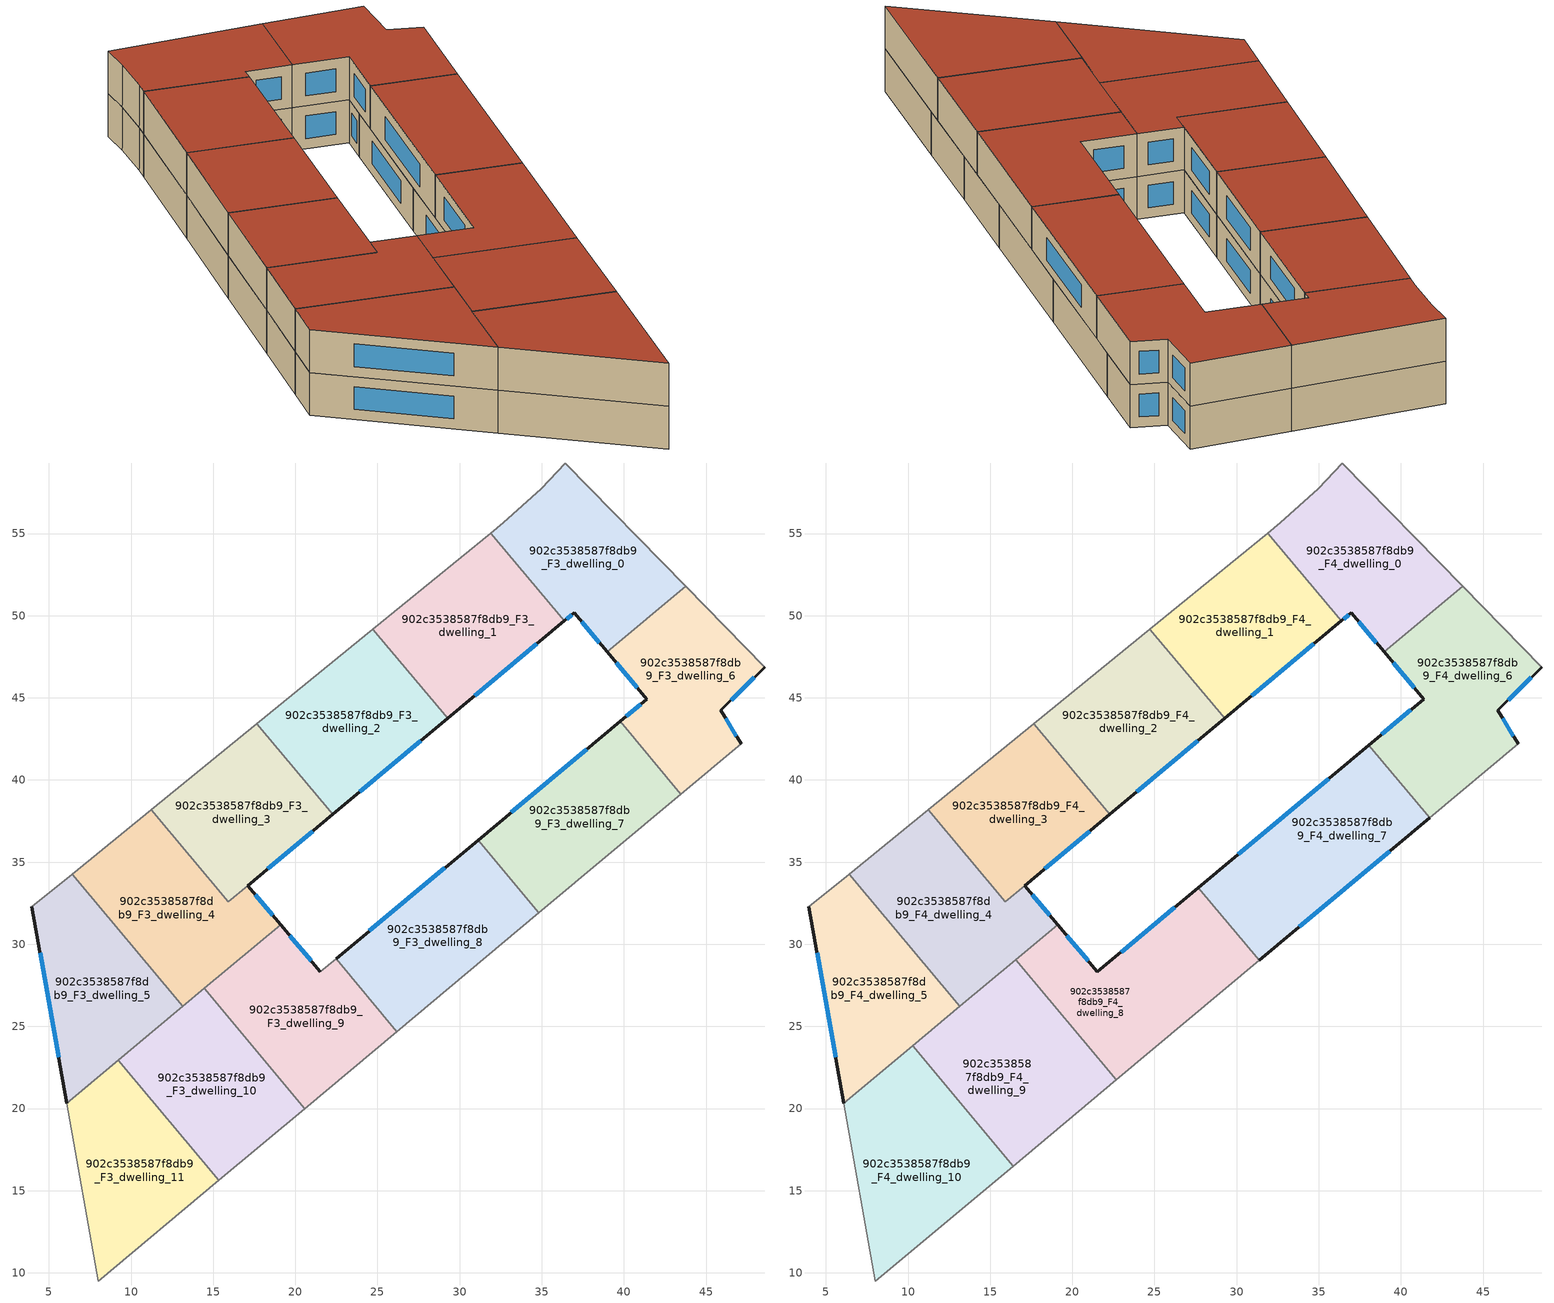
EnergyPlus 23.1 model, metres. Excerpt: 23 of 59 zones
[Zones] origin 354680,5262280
902c3538587f8db9_F3_dwelling_0
 floor to 902c3538587f8db9_F2_dwelling_0 (EU_floor_Construction): 36.43,59.29 43.75,51.8 38.97,47.8 36.97,50.18 36.37,49.68 31.9,55.02 32.67,55.65 34.97,57.74 z9
 wall outside (EU_wall_Construction): 36.37,49.68 36.97,50.18 38.97,47.8 z9:12
 wall to 902c3538587f8db9_F3_dwelling_1 (EU_wall_Construction): 31.9,55.02 36.37,49.68 z9:12
 wall adiabatic (EU_wall_Construction): 43.75,51.8 36.43,59.29 34.97,57.74 32.67,55.65 31.9,55.02 z9:12
 wall to 902c3538587f8db9_F3_dwelling_6 (EU_wall_Construction): 38.97,47.8 43.75,51.8 z9:12
 window (EU_Window_Construction): 36.51,49.8 36.83,50.07 / 37.44,49.63 38.5,48.36 z9.7:11.3
902c3538587f8db9_F3_dwelling_1
 floor to 902c3538587f8db9_F2_dwelling_1 (EU_floor_Construction): 31.9,55.02 36.37,49.68 29.27,43.74 24.72,49.18 z9
 wall outside (EU_wall_Construction): 29.27,43.74 36.37,49.68 z9:12
 wall to 902c3538587f8db9_F3_dwelling_2 (EU_wall_Construction): 24.72,49.18 29.27,43.74 z9:12
 wall adiabatic (EU_wall_Construction): 31.9,55.02 24.72,49.18 z9:12
 window (EU_Window_Construction): 30.94,45.14 34.7,48.29 z9.7:11.3
902c3538587f8db9_F3_dwelling_10
 floor to 902c3538587f8db9_F2_dwelling_10 (EU_floor_Construction): 14.46,27.32 20.58,20 15.35,15.62 9.23,22.94 z9
 wall to 902c3538587f8db9_F3_dwelling_9 (EU_wall_Construction): 20.58,20 14.46,27.32 z9:12
 wall adiabatic (EU_wall_Construction): 15.35,15.62 20.58,20 / 13.14,26.22 9.23,22.94 z9:12
 wall to 902c3538587f8db9_F3_dwelling_11 (EU_wall_Construction): 9.23,22.94 15.35,15.62 z9:12
 wall to 902c3538587f8db9_F3_dwelling_4 (EU_wall_Construction): 14.46,27.32 13.14,26.21 z9:12
902c3538587f8db9_F3_dwelling_11
 floor to 902c3538587f8db9_F2_dwelling_11 (EU_floor_Construction): 9.23,22.94 15.35,15.62 8.02,9.5 6.09,20.32 z9
 wall adiabatic (EU_wall_Construction): 9.23,22.94 6.09,20.32 8.02,9.5 15.35,15.62 z9:12
902c3538587f8db9_F3_dwelling_2
 floor to 902c3538587f8db9_F2_dwelling_2 (EU_floor_Construction): 24.72,49.18 29.27,43.74 22.29,37.91 17.67,43.43 z9
 wall outside (EU_wall_Construction): 22.29,37.91 29.27,43.74 z9:12
 wall to 902c3538587f8db9_F3_dwelling_3 (EU_wall_Construction): 17.67,43.43 22.29,37.91 z9:12
 wall adiabatic (EU_wall_Construction): 24.72,49.18 17.67,43.43 z9:12
 window (EU_Window_Construction): 23.93,39.28 27.63,42.37 z9.7:11.3
902c3538587f8db9_F3_dwelling_3
 floor to 902c3538587f8db9_F2_dwelling_3 (EU_floor_Construction): 17.67,43.43 22.29,37.91 15.92,32.59 11.23,38.2 z9
 wall outside (EU_wall_Construction): 17.1,33.57 22.29,37.91 z9:12
 wall adiabatic (EU_wall_Construction): 17.67,43.43 11.23,38.2 z9:12
 wall to 902c3538587f8db9_F3_dwelling_4 (EU_wall_Construction): 11.23,38.2 15.92,32.59 17.1,33.57 z9:12
 window (EU_Window_Construction): 18.32,34.59 21.07,36.89 z9.7:11.3
902c3538587f8db9_F3_dwelling_4
 floor to 902c3538587f8db9_F2_dwelling_4 (EU_floor_Construction): 17.1,33.58 19.1,31.2 13.14,26.21 6.41,34.27 11.23,38.2 15.92,32.59 z9
 wall outside (EU_wall_Construction): 19.1,31.2 17.1,33.58 z9:12
 wall to 902c3538587f8db9_F3_dwelling_5 (EU_wall_Construction): 6.41,34.27 13.14,26.21 z9:12
 wall adiabatic (EU_wall_Construction): 11.23,38.2 6.41,34.27 z9:12
 wall to 902c3538587f8db9_F3_dwelling_9 (EU_wall_Construction): 14.46,27.32 19.1,31.2 z9:12
 window (EU_Window_Construction): 18.63,31.75 17.57,33.02 z9.7:11.3
902c3538587f8db9_F3_dwelling_5
 floor to 902c3538587f8db9_F2_dwelling_5 (EU_floor_Construction): 6.41,34.27 13.14,26.21 6.09,20.32 3.96,32.28 z9
 wall outside (EU_wall_Construction): 3.96,32.28 6.09,20.32 z9:12
 wall adiabatic (EU_wall_Construction): 6.09,20.32 13.14,26.21 / 6.41,34.27 3.96,32.28 z9:12
 window (EU_Window_Construction): 4.46,29.47 5.59,23.13 z9.7:11.3
902c3538587f8db9_F3_dwelling_6
 floor to 902c3538587f8db9_F2_dwelling_6 (EU_floor_Construction): 43.75,51.8 48.57,46.86 45.91,44.24 47.13,42.19 43.47,39.13 39.77,43.56 41.4,44.92 38.97,47.8 z9
 wall outside (EU_wall_Construction): 38.97,47.8 41.4,44.92 39.77,43.56 / 47.13,42.19 45.91,44.24 48.57,46.86 z9:12
 wall to 902c3538587f8db9_F3_dwelling_7 (EU_wall_Construction): 39.77,43.56 43.47,39.13 z9:12
 wall adiabatic (EU_wall_Construction): 48.57,46.86 43.75,51.8 / 43.47,39.13 47.13,42.19 z9:12
 window (EU_Window_Construction): 41.01,44.61 40.15,43.88 / 39.54,47.13 40.83,45.6 / 46.53,44.85 47.95,46.24 / 46.84,42.67 46.19,43.76 z9.7:11.3
902c3538587f8db9_F3_dwelling_7
 floor to 902c3538587f8db9_F2_dwelling_7 (EU_floor_Construction): 39.77,43.56 43.47,39.13 34.83,31.91 31.13,36.34 z9
 wall outside (EU_wall_Construction): 39.77,43.56 31.13,36.34 z9:12
 wall adiabatic (EU_wall_Construction): 34.83,31.91 43.47,39.13 z9:12
 wall to 902c3538587f8db9_F3_dwelling_8 (EU_wall_Construction): 31.13,36.34 34.83,31.91 z9:12
 window (EU_Window_Construction): 37.74,41.87 33.16,38.04 z9.7:11.3
902c3538587f8db9_F3_dwelling_8
 floor to 902c3538587f8db9_F2_dwelling_8 (EU_floor_Construction): 31.13,36.34 34.83,31.91 26.19,24.69 22.49,29.12 z9
 wall outside (EU_wall_Construction): 31.13,36.34 22.49,29.12 z9:12
 wall adiabatic (EU_wall_Construction): 26.19,24.69 34.83,31.91 z9:12
 wall to 902c3538587f8db9_F3_dwelling_9 (EU_wall_Construction): 22.49,29.12 26.19,24.69 z9:12
 window (EU_Window_Construction): 29.1,34.65 24.52,30.82 z9.7:11.3
 ceiling adiabatic (EU_roof_Construction): 34.83,31.91 31.13,36.34 27.67,33.45 31.37,29.02 z12
902c3538587f8db9_F3_dwelling_9
 floor to 902c3538587f8db9_F2_dwelling_9 (EU_floor_Construction): 22.49,29.12 26.19,24.69 20.58,20 14.46,27.32 19.1,31.2 21.53,28.32 z9
 wall outside (EU_wall_Construction): 21.53,28.32 19.1,31.2 z9:12
 wall adiabatic (EU_wall_Construction): 22.49,29.12 21.53,28.32 / 20.58,20 26.19,24.69 z9:12
 window (EU_Window_Construction): 20.96,28.99 19.67,30.52 z9.7:11.3
902c3538587f8db9_F4_dwelling_0
 floor to 902c3538587f8db9_F3_dwelling_0 (EU_floor_Construction): 36.43,59.29 43.75,51.8 38.97,47.8 36.97,50.18 36.37,49.68 31.9,55.02 32.67,55.65 34.97,57.74 z12
 wall outside (EU_wall_Construction): 36.37,49.68 36.97,50.18 38.97,47.8 z12:15
 wall to 902c3538587f8db9_F4_dwelling_1 (EU_wall_Construction): 31.9,55.02 36.37,49.68 z12:15
 wall adiabatic (EU_wall_Construction): 43.75,51.8 36.43,59.29 34.97,57.74 32.67,55.65 31.9,55.02 z12:15
 wall to 902c3538587f8db9_F4_dwelling_6 (EU_wall_Construction): 38.97,47.8 43.75,51.8 z12:15
 window (EU_Window_Construction): 36.51,49.8 36.83,50.07 / 37.44,49.63 38.5,48.36 z12.7:14.3
 roof outside (EU_roof_Construction): 43.75,51.8 36.43,59.29 34.97,57.74 32.67,55.65 31.9,55.02 36.37,49.68 36.97,50.18 38.97,47.8 z15
902c3538587f8db9_F4_dwelling_1
 floor to 902c3538587f8db9_F3_dwelling_1 (EU_floor_Construction): 31.9,55.02 36.37,49.68 29.27,43.74 24.72,49.18 z12
 wall outside (EU_wall_Construction): 29.27,43.74 36.37,49.68 z12:15
 wall to 902c3538587f8db9_F4_dwelling_2 (EU_wall_Construction): 24.72,49.18 29.27,43.74 z12:15
 wall adiabatic (EU_wall_Construction): 31.9,55.02 24.72,49.18 z12:15
 window (EU_Window_Construction): 30.94,45.14 34.7,48.29 z12.7:14.3
 roof outside (EU_roof_Construction): 36.37,49.68 31.9,55.02 24.72,49.18 29.27,43.74 z15
902c3538587f8db9_F4_dwelling_10
 floor to 902c3538587f8db9_F3_dwelling_11 (EU_floor_Construction): 9.23,22.94 15.35,15.63 8.02,9.5 6.09,20.32 z12
 floor to 902c3538587f8db9_F3_dwelling_10 (EU_floor_Construction): 10.28,23.82 16.39,16.5 15.35,15.63 9.23,22.94 z12
 wall to 902c3538587f8db9_F4_dwelling_9 (EU_wall_Construction): 16.39,16.5 10.28,23.82 z12:15
 wall adiabatic (EU_wall_Construction): 10.28,23.82 6.09,20.32 8.02,9.5 16.39,16.5 z12:15
 roof outside (EU_roof_Construction): 16.39,16.5 10.28,23.82 6.09,20.32 8.02,9.5 z15
902c3538587f8db9_F4_dwelling_2
 floor to 902c3538587f8db9_F3_dwelling_2 (EU_floor_Construction): 24.72,49.18 29.27,43.74 22.29,37.91 17.67,43.43 z12
 wall outside (EU_wall_Construction): 22.29,37.91 29.27,43.74 z12:15
 wall to 902c3538587f8db9_F4_dwelling_3 (EU_wall_Construction): 17.67,43.43 22.29,37.91 z12:15
 wall adiabatic (EU_wall_Construction): 24.72,49.18 17.67,43.43 z12:15
 window (EU_Window_Construction): 23.93,39.28 27.63,42.37 z12.7:14.3
 roof outside (EU_roof_Construction): 29.27,43.74 24.72,49.18 17.67,43.43 22.29,37.91 z15
902c3538587f8db9_F4_dwelling_3
 floor to 902c3538587f8db9_F3_dwelling_3 (EU_floor_Construction): 17.67,43.43 22.29,37.91 15.92,32.59 11.23,38.2 z12
 wall outside (EU_wall_Construction): 17.1,33.57 22.29,37.91 z12:15
 wall adiabatic (EU_wall_Construction): 17.67,43.43 11.23,38.2 z12:15
 wall to 902c3538587f8db9_F4_dwelling_4 (EU_wall_Construction): 11.23,38.2 15.92,32.59 17.1,33.57 z12:15
 window (EU_Window_Construction): 18.32,34.59 21.07,36.89 z12.7:14.3
 roof outside (EU_roof_Construction): 22.29,37.91 17.67,43.43 11.23,38.2 15.92,32.59 z15
902c3538587f8db9_F4_dwelling_4
 floor to 902c3538587f8db9_F3_dwelling_4 (EU_floor_Construction): 17.1,33.58 19.1,31.2 13.14,26.21 6.41,34.27 11.23,38.2 15.92,32.59 z12
 wall outside (EU_wall_Construction): 19.1,31.2 17.1,33.58 z12:15
 wall to 902c3538587f8db9_F4_dwelling_5 (EU_wall_Construction): 6.41,34.27 13.14,26.21 z12:15
 wall adiabatic (EU_wall_Construction): 11.23,38.2 6.41,34.27 z12:15
 wall to 902c3538587f8db9_F4_dwelling_9 (EU_wall_Construction): 13.14,26.21 16.55,29.06 z12:15
 wall to 902c3538587f8db9_F4_dwelling_8 (EU_wall_Construction): 16.55,29.07 19.1,31.2 z12:15
 window (EU_Window_Construction): 18.63,31.75 17.57,33.02 z12.7:14.3
 roof outside (EU_roof_Construction): 19.1,31.2 17.1,33.58 15.92,32.59 11.23,38.2 6.41,34.27 13.14,26.21 z15
902c3538587f8db9_F4_dwelling_5
 floor to 902c3538587f8db9_F3_dwelling_5 (EU_floor_Construction): 6.41,34.27 13.14,26.21 6.09,20.32 3.96,32.28 z12
 wall outside (EU_wall_Construction): 3.96,32.28 6.09,20.32 z12:15
 wall adiabatic (EU_wall_Construction): 6.41,34.27 3.96,32.28 / 6.09,20.32 10.28,23.82 z12:15
 wall to 902c3538587f8db9_F4_dwelling_9 (EU_wall_Construction): 10.28,23.82 13.14,26.22 z12:15
 window (EU_Window_Construction): 4.46,29.47 5.59,23.13 z12.7:14.3
 roof outside (EU_roof_Construction): 13.14,26.21 6.41,34.27 3.96,32.28 6.09,20.32 z15
902c3538587f8db9_F4_dwelling_6
 floor to 902c3538587f8db9_F3_dwelling_6 (EU_floor_Construction): 43.75,51.8 48.57,46.86 45.91,44.24 47.13,42.19 43.47,39.13 39.77,43.56 41.4,44.92 38.97,47.8 z12
 floor to 902c3538587f8db9_F3_dwelling_7 (EU_floor_Construction): 39.77,43.56 43.47,39.13 41.74,37.69 38.04,42.12 z12
 wall outside (EU_wall_Construction): 38.97,47.8 41.4,44.92 38.04,42.12 / 47.13,42.19 45.91,44.24 48.57,46.86 z12:15
 wall to 902c3538587f8db9_F4_dwelling_7 (EU_wall_Construction): 38.04,42.12 41.74,37.69 z12:15
 wall adiabatic (EU_wall_Construction): 48.57,46.86 43.75,51.8 / 41.74,37.69 47.13,42.19 z12:15
 window (EU_Window_Construction): 40.61,44.27 38.83,42.78 / 39.54,47.13 40.83,45.6 / 46.53,44.85 47.95,46.24 / 46.84,42.67 46.19,43.76 z12.7:14.3
 roof outside (EU_roof_Construction): 47.13,42.19 45.91,44.24 48.57,46.86 43.75,51.8 38.97,47.8 41.4,44.92 38.04,42.12 41.74,37.69 z15
902c3538587f8db9_F4_dwelling_7
 floor to 902c3538587f8db9_F3_dwelling_7 (EU_floor_Construction): 38.04,42.12 41.74,37.69 34.83,31.91 31.13,36.34 z12
 floor adiabatic (EU_floor_Construction): 31.13,36.34 34.83,31.91 31.37,29.02 27.67,33.45 z12
 wall outside (EU_wall_Construction): 31.37,29.02 41.74,37.69 / 38.04,42.12 27.67,33.45 z12:15
 wall to 902c3538587f8db9_F4_dwelling_8 (EU_wall_Construction): 27.67,33.45 31.37,29.02 z12:15
 window (EU_Window_Construction): 33.81,31.06 39.31,35.65 / 35.6,40.08 30.11,35.49 z12.7:14.3
 roof outside (EU_roof_Construction): 41.74,37.69 38.04,42.12 27.67,33.45 31.37,29.02 z15
902c3538587f8db9_F4_dwelling_8
 floor to 902c3538587f8db9_F3_dwelling_9 (EU_floor_Construction): 22.49,29.12 26.19,24.69 22.67,21.75 16.55,29.06 19.1,31.2 21.53,28.32 z12
 floor to 902c3538587f8db9_F3_dwelling_8 (EU_floor_Construction): 27.67,33.45 31.37,29.02 26.19,24.69 22.49,29.12 z12
 wall outside (EU_wall_Construction): 27.67,33.45 21.53,28.32 19.1,31.2 z12:15
 wall adiabatic (EU_wall_Construction): 22.67,21.75 31.37,29.02 z12:15
 wall to 902c3538587f8db9_F4_dwelling_9 (EU_wall_Construction): 16.55,29.07 22.67,21.75 z12:15
 window (EU_Window_Construction): 20.96,28.99 19.67,30.52 / 26.23,32.25 22.97,29.52 z12.7:14.3
 roof outside (EU_roof_Construction): 31.37,29.02 27.67,33.45 21.53,28.32 19.1,31.2 16.55,29.07 22.67,21.75 z15
902c3538587f8db9_F4_dwelling_9
 floor to 902c3538587f8db9_F3_dwelling_10 (EU_floor_Construction): 14.46,27.32 20.58,20 16.39,16.5 10.28,23.82 z12
 floor to 902c3538587f8db9_F3_dwelling_9 (EU_floor_Construction): 16.55,29.06 22.67,21.75 20.58,20 14.46,27.32 z12
 wall adiabatic (EU_wall_Construction): 16.39,16.5 22.67,21.75 z12:15
 roof outside (EU_roof_Construction): 22.67,21.75 16.55,29.07 10.28,23.82 16.39,16.5 z15
[Building]
EU S2 Campaign: North Axis=0; Terrain=City; Solar Distribution=FullExterior
[Site:Location]
Budapest.Ferenc.Liszt.Intl.AP: Latitude=47.437; Longitude=19.256; Time Zone=1; Elevation=185
[SizingPeriod:WeatherFileDays]
AnnualSizingPeriod: Begin Month=1; Begin Day of Month=1; End Month=12; End Day of Month=31; Day of Week for Start Day=Monday; Use Weather File Daylight Saving Period=No; Use Weather File Rain and Snow Indicators=No
[MATERIAL]
EU_InternalMass_Material: Roughness=MediumRough; Thickness=0.1; Conductivity=1; Density=1800; Specific Heat=900; Thermal Absorptance=0.9; Solar Absorptance=0.7; Visible Absorptance=0.7
[MATERIAL:NOMASS] Roughness=MediumRough; Thermal Absorptance=0.9; Solar Absorptance=0.7; Visible Absorptance=0.7
Name | Thermal Resistance
EU_wall_NoMass | 0.832559
EU_roof_NoMass | 1.39638
EU_floor_NoMass | 0.872794
[WINDOWMATERIAL:SIMPLEGLAZINGSYSTEM]
EU_Window_SimpleGlazing: UFactor=2.79869; Solar Heat Gain Coefficient=0.75; Visible Transmittance=0.75
[CONSTRUCTION]
EU_wall_Construction: EU_wall_NoMass
EU_roof_Construction: EU_roof_NoMass
EU_floor_Construction: EU_floor_NoMass
EU_Window_Construction: EU_Window_SimpleGlazing
EU_InternalMass_Construction: EU_InternalMass_Material
[ZONE] Type=1; Multiplier=1; Ceiling Height=autocalculate; Floor Area=autocalculate; Part of Total Floor Area=Yes
Name | Volume
902c3538587f8db9_F3_dwelling_0; 902c3538587f8db9_F4_dwelling_0 | 195.074
902c3538587f8db9_F3_dwelling_1; 902c3538587f8db9_F4_dwelling_1 | 195.096
902c3538587f8db9_F3_dwelling_10 | 195.112
902c3538587f8db9_F4_dwelling_10 | 234.091
902c3538587f8db9_F3_dwelling_11 | 195.07
902c3538587f8db9_F3_dwelling_2; 902c3538587f8db9_F4_dwelling_2 | 195.075
902c3538587f8db9_F3_dwelling_3; 902c3538587f8db9_F4_dwelling_3 | 180.615
902c3538587f8db9_F3_dwelling_4; 902c3538587f8db9_F4_dwelling_4 | 209.499
902c3538587f8db9_F3_dwelling_5; 902c3538587f8db9_F4_dwelling_5 | 195.082
902c3538587f8db9_F3_dwelling_6 | 195.084
902c3538587f8db9_F4_dwelling_6; 902c3538587f8db9_F4_dwelling_9 | 234.096
902c3538587f8db9_F3_dwelling_7; 902c3538587f8db9_F3_dwelling_8 | 195.098
902c3538587f8db9_F4_dwelling_7 | 234.081
902c3538587f8db9_F4_dwelling_8 | 234.099
902c3538587f8db9_F3_dwelling_9 | 195.077
[INTERNALMASS] Construction=EU_InternalMass_Construction
Name | Zone or ZoneList | Surface Area
902c3538587f8db9_F3_dwelling_0_EU_InternalMass | 902c3538587f8db9_F3_dwelling_0 | 65.0243
902c3538587f8db9_F3_dwelling_1_EU_InternalMass | 902c3538587f8db9_F3_dwelling_1 | 65.0321
902c3538587f8db9_F3_dwelling_2_EU_InternalMass | 902c3538587f8db9_F3_dwelling_2 | 65.025
902c3538587f8db9_F3_dwelling_3_EU_InternalMass | 902c3538587f8db9_F3_dwelling_3 | 60.2284
902c3538587f8db9_F3_dwelling_4_EU_InternalMass | 902c3538587f8db9_F3_dwelling_4 | 69.8318
902c3538587f8db9_F3_dwelling_5_EU_InternalMass | 902c3538587f8db9_F3_dwelling_5 | 65.027
902c3538587f8db9_F3_dwelling_6_EU_InternalMass | 902c3538587f8db9_F3_dwelling_6 | 65.0283
902c3538587f8db9_F3_dwelling_7_EU_InternalMass | 902c3538587f8db9_F3_dwelling_7 | 65.0327
902c3538587f8db9_F3_dwelling_8_EU_InternalMass | 902c3538587f8db9_F3_dwelling_8 | 65.0327
902c3538587f8db9_F3_dwelling_9_EU_InternalMass | 902c3538587f8db9_F3_dwelling_9 | 65.0256
902c3538587f8db9_F3_dwelling_10_EU_InternalMass | 902c3538587f8db9_F3_dwelling_10 | 65.0374
902c3538587f8db9_F3_dwelling_11_EU_InternalMass | 902c3538587f8db9_F3_dwelling_11 | 65.0233
902c3538587f8db9_F4_dwelling_0_EU_InternalMass | 902c3538587f8db9_F4_dwelling_0 | 65.0243
902c3538587f8db9_F4_dwelling_1_EU_InternalMass | 902c3538587f8db9_F4_dwelling_1 | 65.0321
902c3538587f8db9_F4_dwelling_2_EU_InternalMass | 902c3538587f8db9_F4_dwelling_2 | 65.025
902c3538587f8db9_F4_dwelling_3_EU_InternalMass | 902c3538587f8db9_F4_dwelling_3 | 60.2284
902c3538587f8db9_F4_dwelling_4_EU_InternalMass | 902c3538587f8db9_F4_dwelling_4 | 69.8318
902c3538587f8db9_F4_dwelling_5_EU_InternalMass | 902c3538587f8db9_F4_dwelling_5 | 65.027
902c3538587f8db9_F4_dwelling_6_EU_InternalMass | 902c3538587f8db9_F4_dwelling_6 | 78.0324
902c3538587f8db9_F4_dwelling_7_EU_InternalMass | 902c3538587f8db9_F4_dwelling_7 | 78.027
902c3538587f8db9_F4_dwelling_8_EU_InternalMass | 902c3538587f8db9_F4_dwelling_8 | 78.0331
902c3538587f8db9_F4_dwelling_9_EU_InternalMass | 902c3538587f8db9_F4_dwelling_9 | 78.032
902c3538587f8db9_F4_dwelling_10_EU_InternalMass | 902c3538587f8db9_F4_dwelling_10 | 78.0304
[OTHEREQUIPMENT] Fuel Type=Electricity; Design Level Calculation Method=Watts/Area; Power per Zone Floor Area=1; Fraction Latent=0; Fraction Radiant=0; Fraction Lost=0; Carbon Dioxide Generation Rate=0; EndUse Subcategory=EU_Step8_InternalGains
Name | Zone or ZoneList or Space or SpaceList | Schedule
EU_Step8_InternalGain_902c3538587f8db9_F3_dwelling_0_f000 | 902c3538587f8db9_F3_dwelling_0 | EU_Step8_GainSchedule_902c3538587f8db9_F3_dwelling_0_f000
EU_Step8_InternalGain_902c3538587f8db9_F3_dwelling_1_f000 | 902c3538587f8db9_F3_dwelling_1 | EU_Step8_GainSchedule_902c3538587f8db9_F3_dwelling_1_f000
EU_Step8_InternalGain_902c3538587f8db9_F3_dwelling_2_f000 | 902c3538587f8db9_F3_dwelling_2 | EU_Step8_GainSchedule_902c3538587f8db9_F3_dwelling_2_f000
EU_Step8_InternalGain_902c3538587f8db9_F3_dwelling_3_f000 | 902c3538587f8db9_F3_dwelling_3 | EU_Step8_GainSchedule_902c3538587f8db9_F3_dwelling_3_f000
EU_Step8_InternalGain_902c3538587f8db9_F3_dwelling_4_f000 | 902c3538587f8db9_F3_dwelling_4 | EU_Step8_GainSchedule_902c3538587f8db9_F3_dwelling_4_f000
EU_Step8_InternalGain_902c3538587f8db9_F3_dwelling_5_f000 | 902c3538587f8db9_F3_dwelling_5 | EU_Step8_GainSchedule_902c3538587f8db9_F3_dwelling_5_f000
EU_Step8_InternalGain_902c3538587f8db9_F3_dwelling_6_f000 | 902c3538587f8db9_F3_dwelling_6 | EU_Step8_GainSchedule_902c3538587f8db9_F3_dwelling_6_f000
EU_Step8_InternalGain_902c3538587f8db9_F3_dwelling_7_f000 | 902c3538587f8db9_F3_dwelling_7 | EU_Step8_GainSchedule_902c3538587f8db9_F3_dwelling_7_f000
EU_Step8_InternalGain_902c3538587f8db9_F3_dwelling_8_f000 | 902c3538587f8db9_F3_dwelling_8 | EU_Step8_GainSchedule_902c3538587f8db9_F3_dwelling_8_f000
EU_Step8_InternalGain_902c3538587f8db9_F3_dwelling_9_f000 | 902c3538587f8db9_F3_dwelling_9 | EU_Step8_GainSchedule_902c3538587f8db9_F3_dwelling_9_f000
EU_Step8_InternalGain_902c3538587f8db9_F3_dwelling_10_f000 | 902c3538587f8db9_F3_dwelling_10 | EU_Step8_GainSchedule_902c3538587f8db9_F3_dwelling_10_f000
EU_Step8_InternalGain_902c3538587f8db9_F3_dwelling_11_f000 | 902c3538587f8db9_F3_dwelling_11 | EU_Step8_GainSchedule_902c3538587f8db9_F3_dwelling_11_f000
EU_Step8_InternalGain_902c3538587f8db9_F4_dwelling_0_f000 | 902c3538587f8db9_F4_dwelling_0 | EU_Step8_GainSchedule_902c3538587f8db9_F4_dwelling_0_f000
EU_Step8_InternalGain_902c3538587f8db9_F4_dwelling_1_f000 | 902c3538587f8db9_F4_dwelling_1 | EU_Step8_GainSchedule_902c3538587f8db9_F4_dwelling_1_f000
EU_Step8_InternalGain_902c3538587f8db9_F4_dwelling_2_f000 | 902c3538587f8db9_F4_dwelling_2 | EU_Step8_GainSchedule_902c3538587f8db9_F4_dwelling_2_f000
EU_Step8_InternalGain_902c3538587f8db9_F4_dwelling_3_f000 | 902c3538587f8db9_F4_dwelling_3 | EU_Step8_GainSchedule_902c3538587f8db9_F4_dwelling_3_f000
EU_Step8_InternalGain_902c3538587f8db9_F4_dwelling_4_f000 | 902c3538587f8db9_F4_dwelling_4 | EU_Step8_GainSchedule_902c3538587f8db9_F4_dwelling_4_f000
EU_Step8_InternalGain_902c3538587f8db9_F4_dwelling_5_f000 | 902c3538587f8db9_F4_dwelling_5 | EU_Step8_GainSchedule_902c3538587f8db9_F4_dwelling_5_f000
EU_Step8_InternalGain_902c3538587f8db9_F4_dwelling_6_f000 | 902c3538587f8db9_F4_dwelling_6 | EU_Step8_GainSchedule_902c3538587f8db9_F4_dwelling_6_f000
EU_Step8_InternalGain_902c3538587f8db9_F4_dwelling_7_f000 | 902c3538587f8db9_F4_dwelling_7 | EU_Step8_GainSchedule_902c3538587f8db9_F4_dwelling_7_f000
EU_Step8_InternalGain_902c3538587f8db9_F4_dwelling_8_f000 | 902c3538587f8db9_F4_dwelling_8 | EU_Step8_GainSchedule_902c3538587f8db9_F4_dwelling_8_f000
EU_Step8_InternalGain_902c3538587f8db9_F4_dwelling_9_f000 | 902c3538587f8db9_F4_dwelling_9 | EU_Step8_GainSchedule_902c3538587f8db9_F4_dwelling_9_f000
EU_Step8_InternalGain_902c3538587f8db9_F4_dwelling_10_f000 | 902c3538587f8db9_F4_dwelling_10 | EU_Step8_GainSchedule_902c3538587f8db9_F4_dwelling_10_f000
[ZONEVENTILATION:DESIGNFLOWRATE] Schedule=EU_AlwaysOn; Design Flow Rate Calculation Method=AirChanges/Hour; Air Changes per Hour=0.475469; Ventilation Type=Natural; Fan Pressure Rise=0; Fan Total Efficiency=1; Constant Term Coefficient=1; Temperature Term Coefficient=0; Velocity Term Coefficient=0; Velocity Squared Term Coefficient=0; Minimum Indoor Temperature=-100; Maximum Indoor Temperature=100; Delta Temperature=-100; Minimum Outdoor Temperature=-100; Maximum Outdoor Temperature=100; Maximum Wind Speed=40
Name | Zone or ZoneList or Space or SpaceList
EU_ConstantAir_902c3538587f8db9_F3_dwelling_0 | 902c3538587f8db9_F3_dwelling_0
EU_ConstantAir_902c3538587f8db9_F3_dwelling_1 | 902c3538587f8db9_F3_dwelling_1
EU_ConstantAir_902c3538587f8db9_F3_dwelling_2 | 902c3538587f8db9_F3_dwelling_2
EU_ConstantAir_902c3538587f8db9_F3_dwelling_3 | 902c3538587f8db9_F3_dwelling_3
EU_ConstantAir_902c3538587f8db9_F3_dwelling_4 | 902c3538587f8db9_F3_dwelling_4
EU_ConstantAir_902c3538587f8db9_F3_dwelling_5 | 902c3538587f8db9_F3_dwelling_5
EU_ConstantAir_902c3538587f8db9_F3_dwelling_6 | 902c3538587f8db9_F3_dwelling_6
EU_ConstantAir_902c3538587f8db9_F3_dwelling_7 | 902c3538587f8db9_F3_dwelling_7
EU_ConstantAir_902c3538587f8db9_F3_dwelling_8 | 902c3538587f8db9_F3_dwelling_8
EU_ConstantAir_902c3538587f8db9_F3_dwelling_9 | 902c3538587f8db9_F3_dwelling_9
EU_ConstantAir_902c3538587f8db9_F3_dwelling_10 | 902c3538587f8db9_F3_dwelling_10
EU_ConstantAir_902c3538587f8db9_F3_dwelling_11 | 902c3538587f8db9_F3_dwelling_11
EU_ConstantAir_902c3538587f8db9_F4_dwelling_0 | 902c3538587f8db9_F4_dwelling_0
EU_ConstantAir_902c3538587f8db9_F4_dwelling_1 | 902c3538587f8db9_F4_dwelling_1
EU_ConstantAir_902c3538587f8db9_F4_dwelling_2 | 902c3538587f8db9_F4_dwelling_2
EU_ConstantAir_902c3538587f8db9_F4_dwelling_3 | 902c3538587f8db9_F4_dwelling_3
EU_ConstantAir_902c3538587f8db9_F4_dwelling_4 | 902c3538587f8db9_F4_dwelling_4
EU_ConstantAir_902c3538587f8db9_F4_dwelling_5 | 902c3538587f8db9_F4_dwelling_5
EU_ConstantAir_902c3538587f8db9_F4_dwelling_6 | 902c3538587f8db9_F4_dwelling_6
EU_ConstantAir_902c3538587f8db9_F4_dwelling_7 | 902c3538587f8db9_F4_dwelling_7
EU_ConstantAir_902c3538587f8db9_F4_dwelling_8 | 902c3538587f8db9_F4_dwelling_8
EU_ConstantAir_902c3538587f8db9_F4_dwelling_9 | 902c3538587f8db9_F4_dwelling_9
EU_ConstantAir_902c3538587f8db9_F4_dwelling_10 | 902c3538587f8db9_F4_dwelling_10
[HVACTEMPLATE:THERMOSTAT] Constant Heating Setpoint=20; Constant Cooling Setpoint=50
EU_HeatOnly_902c3538587f8db9_F0_dwelling_10; EU_HeatOnly_902c3538587f8db9_F0_dwelling_11; EU_HeatOnly_902c3538587f8db9_F1_dwelling_0; EU_HeatOnly_902c3538587f8db9_F1_dwelling_1; EU_HeatOnly_902c3538587f8db9_F1_dwelling_2; EU_HeatOnly_902c3538587f8db9_F1_dwelling_3; EU_HeatOnly_902c3538587f8db9_F1_dwelling_4; EU_HeatOnly_902c3538587f8db9_F1_dwelling_5; EU_HeatOnly_902c3538587f8db9_F1_dwelling_6; EU_HeatOnly_902c3538587f8db9_F1_dwelling_7; EU_HeatOnly_902c3538587f8db9_F1_dwelling_8; EU_HeatOnly_902c3538587f8db9_F1_dwelling_9; EU_HeatOnly_902c3538587f8db9_F1_dwelling_10; EU_HeatOnly_902c3538587f8db9_F1_dwelling_11; EU_HeatOnly_902c3538587f8db9_F2_dwelling_0; EU_HeatOnly_902c3538587f8db9_F2_dwelling_1; EU_HeatOnly_902c3538587f8db9_F2_dwelling_2; EU_HeatOnly_902c3538587f8db9_F2_dwelling_3; EU_HeatOnly_902c3538587f8db9_F2_dwelling_4; EU_HeatOnly_902c3538587f8db9_F2_dwelling_5; EU_HeatOnly_902c3538587f8db9_F2_dwelling_6; EU_HeatOnly_902c3538587f8db9_F2_dwelling_7; EU_HeatOnly_902c3538587f8db9_F2_dwelling_8; EU_HeatOnly_902c3538587f8db9_F2_dwelling_9; EU_HeatOnly_902c3538587f8db9_F2_dwelling_10; EU_HeatOnly_902c3538587f8db9_F2_dwelling_11; EU_HeatOnly_902c3538587f8db9_F3_dwelling_0; EU_HeatOnly_902c3538587f8db9_F3_dwelling_1; EU_HeatOnly_902c3538587f8db9_F3_dwelling_2; EU_HeatOnly_902c3538587f8db9_F3_dwelling_3; EU_HeatOnly_902c3538587f8db9_F3_dwelling_4; EU_HeatOnly_902c3538587f8db9_F3_dwelling_5; EU_HeatOnly_902c3538587f8db9_F3_dwelling_6; EU_HeatOnly_902c3538587f8db9_F3_dwelling_7; EU_HeatOnly_902c3538587f8db9_F3_dwelling_8; EU_HeatOnly_902c3538587f8db9_F3_dwelling_9; EU_HeatOnly_902c3538587f8db9_F3_dwelling_10; EU_HeatOnly_902c3538587f8db9_F3_dwelling_11; EU_HeatOnly_902c3538587f8db9_F4_dwelling_0; EU_HeatOnly_902c3538587f8db9_F4_dwelling_1; EU_HeatOnly_902c3538587f8db9_F4_dwelling_2; EU_HeatOnly_902c3538587f8db9_F4_dwelling_3; EU_HeatOnly_902c3538587f8db9_F4_dwelling_4; EU_HeatOnly_902c3538587f8db9_F4_dwelling_5; EU_HeatOnly_902c3538587f8db9_F4_dwelling_6; EU_HeatOnly_902c3538587f8db9_F4_dwelling_7; EU_HeatOnly_902c3538587f8db9_F4_dwelling_8; EU_HeatOnly_902c3538587f8db9_F4_dwelling_9; EU_HeatOnly_902c3538587f8db9_F4_dwelling_10
[HVACTEMPLATE:ZONE:IDEALLOADSAIRSYSTEM] System Availability Schedule=EU_AlwaysOn; Maximum Heating Supply Air Temperature=50; Minimum Cooling Supply Air Temperature=13; Maximum Heating Supply Air Humidity Ratio=0.0156; Minimum Cooling Supply Air Humidity Ratio=0.0077; Heating Limit=NoLimit; Cooling Limit=NoLimit; Heating Availability Schedule=EU_AlwaysOn; Cooling Availability Schedule=EU_CoolingOff; Dehumidification Control Type=ConstantSensibleHeatRatio; Cooling Sensible Heat Ratio=0.7; Dehumidification Setpoint=60; Humidification Control Type=None; Humidification Setpoint=30; Outdoor Air Method=None; Outdoor Air Flow Rate per Person=0.00944; Outdoor Air Flow Rate per Zone Floor Area=0; Outdoor Air Flow Rate per Zone=0; Demand Controlled Ventilation Type=None; Outdoor Air Economizer Type=NoEconomizer; Heat Recovery Type=None; Sensible Heat Recovery Effectiveness=0.7; Latent Heat Recovery Effectiveness=0.65
Name | Template Thermostat
902c3538587f8db9_F3_dwelling_0 | EU_HeatOnly_902c3538587f8db9_F3_dwelling_0
902c3538587f8db9_F3_dwelling_1 | EU_HeatOnly_902c3538587f8db9_F3_dwelling_1
902c3538587f8db9_F3_dwelling_2 | EU_HeatOnly_902c3538587f8db9_F3_dwelling_2
902c3538587f8db9_F3_dwelling_3 | EU_HeatOnly_902c3538587f8db9_F3_dwelling_3
902c3538587f8db9_F3_dwelling_4 | EU_HeatOnly_902c3538587f8db9_F3_dwelling_4
902c3538587f8db9_F3_dwelling_5 | EU_HeatOnly_902c3538587f8db9_F3_dwelling_5
902c3538587f8db9_F3_dwelling_6 | EU_HeatOnly_902c3538587f8db9_F3_dwelling_6
902c3538587f8db9_F3_dwelling_7 | EU_HeatOnly_902c3538587f8db9_F3_dwelling_7
902c3538587f8db9_F3_dwelling_8 | EU_HeatOnly_902c3538587f8db9_F3_dwelling_8
902c3538587f8db9_F3_dwelling_9 | EU_HeatOnly_902c3538587f8db9_F3_dwelling_9
902c3538587f8db9_F3_dwelling_10 | EU_HeatOnly_902c3538587f8db9_F3_dwelling_10
902c3538587f8db9_F3_dwelling_11 | EU_HeatOnly_902c3538587f8db9_F3_dwelling_11
902c3538587f8db9_F4_dwelling_0 | EU_HeatOnly_902c3538587f8db9_F4_dwelling_0
902c3538587f8db9_F4_dwelling_1 | EU_HeatOnly_902c3538587f8db9_F4_dwelling_1
902c3538587f8db9_F4_dwelling_2 | EU_HeatOnly_902c3538587f8db9_F4_dwelling_2
902c3538587f8db9_F4_dwelling_3 | EU_HeatOnly_902c3538587f8db9_F4_dwelling_3
902c3538587f8db9_F4_dwelling_4 | EU_HeatOnly_902c3538587f8db9_F4_dwelling_4
902c3538587f8db9_F4_dwelling_5 | EU_HeatOnly_902c3538587f8db9_F4_dwelling_5
902c3538587f8db9_F4_dwelling_6 | EU_HeatOnly_902c3538587f8db9_F4_dwelling_6
902c3538587f8db9_F4_dwelling_7 | EU_HeatOnly_902c3538587f8db9_F4_dwelling_7
902c3538587f8db9_F4_dwelling_8 | EU_HeatOnly_902c3538587f8db9_F4_dwelling_8
902c3538587f8db9_F4_dwelling_9 | EU_HeatOnly_902c3538587f8db9_F4_dwelling_9
902c3538587f8db9_F4_dwelling_10 | EU_HeatOnly_902c3538587f8db9_F4_dwelling_10
[SIZING:ZONE] Zone Cooling Design Supply Air Temperature Input Method=SupplyAirTemperature; Zone Cooling Design Supply Air Temperature=13; Zone Heating Design Supply Air Temperature Input Method=SupplyAirTemperature; Zone Heating Design Supply Air Temperature=50; Zone Cooling Design Supply Air Humidity Ratio=0.008; Zone Heating Design Supply Air Humidity Ratio=0.008; Cooling Design Air Flow Method=DesignDay; Cooling Design Air Flow Rate=0; Cooling Minimum Air Flow per Zone Floor Area=0.000762; Cooling Minimum Air Flow=0; Cooling Minimum Air Flow Fraction=0.2; Heating Design Air Flow Method=DesignDay; Heating Design Air Flow Rate=0; Heating Maximum Air Flow per Zone Floor Area=0.002032; Heating Maximum Air Flow=0.141576; Heating Maximum Air Flow Fraction=0.3; Account for Dedicated Outdoor Air System=No; Dedicated Outdoor Air System Control Strategy=NeutralSupplyAir; Dedicated Outdoor Air Low Setpoint Temperature for Design=autosize; Dedicated Outdoor Air High Setpoint Temperature for Design=autosize; Zone Load Sizing Method=Sensible Load Only No Latent Load; Zone Latent Cooling Design Supply Air Humidity Ratio Input Method=HumidityRatioDifference; Zone Cooling Design Supply Air Humidity Ratio Difference=0.005; Zone Latent Heating Design Supply Air Humidity Ratio Input Method=HumidityRatioDifference; Zone Humidification Design Supply Air Humidity Ratio Difference=0.005
902c3538587f8db9_F3_dwelling_0; 902c3538587f8db9_F3_dwelling_1; 902c3538587f8db9_F3_dwelling_2; 902c3538587f8db9_F3_dwelling_3; 902c3538587f8db9_F3_dwelling_4; 902c3538587f8db9_F3_dwelling_5; 902c3538587f8db9_F3_dwelling_6; 902c3538587f8db9_F3_dwelling_7; 902c3538587f8db9_F3_dwelling_8; 902c3538587f8db9_F3_dwelling_9; 902c3538587f8db9_F3_dwelling_10; 902c3538587f8db9_F3_dwelling_11; 902c3538587f8db9_F4_dwelling_0; 902c3538587f8db9_F4_dwelling_1; 902c3538587f8db9_F4_dwelling_2; 902c3538587f8db9_F4_dwelling_3; 902c3538587f8db9_F4_dwelling_4; 902c3538587f8db9_F4_dwelling_5; 902c3538587f8db9_F4_dwelling_6; 902c3538587f8db9_F4_dwelling_7; 902c3538587f8db9_F4_dwelling_8; 902c3538587f8db9_F4_dwelling_9; 902c3538587f8db9_F4_dwelling_10
[SCHEDULE:CONSTANT]
Name | Hourly Value
EU_AlwaysOn | 1
EU_CoolingOff | 0
[SCHEDULE:FILE] Column Number=1; Rows to Skip at Top=0; Number of Hours of Data=8760; Column Separator=Comma; Interpolate to Timestep=No; Minutes per Item=60; Adjust Schedule for Daylight Savings=Yes
Name | File
EU_Step8_GainSchedule_902c3538587f8db9_F3_dwelling_0_f000 | ../../schedules/902c3538587f8db9/902c3538587f8db9_F3_dwelling_0_f000_gain.csv
EU_Step8_GainSchedule_902c3538587f8db9_F3_dwelling_1_f000 | ../../schedules/902c3538587f8db9/902c3538587f8db9_F3_dwelling_1_f000_gain.csv
EU_Step8_GainSchedule_902c3538587f8db9_F3_dwelling_2_f000 | ../../schedules/902c3538587f8db9/902c3538587f8db9_F3_dwelling_2_f000_gain.csv
EU_Step8_GainSchedule_902c3538587f8db9_F3_dwelling_3_f000 | ../../schedules/902c3538587f8db9/902c3538587f8db9_F3_dwelling_3_f000_gain.csv
EU_Step8_GainSchedule_902c3538587f8db9_F3_dwelling_4_f000 | ../../schedules/902c3538587f8db9/902c3538587f8db9_F3_dwelling_4_f000_gain.csv
EU_Step8_GainSchedule_902c3538587f8db9_F3_dwelling_5_f000 | ../../schedules/902c3538587f8db9/902c3538587f8db9_F3_dwelling_5_f000_gain.csv
EU_Step8_GainSchedule_902c3538587f8db9_F3_dwelling_6_f000 | ../../schedules/902c3538587f8db9/902c3538587f8db9_F3_dwelling_6_f000_gain.csv
EU_Step8_GainSchedule_902c3538587f8db9_F3_dwelling_7_f000 | ../../schedules/902c3538587f8db9/902c3538587f8db9_F3_dwelling_7_f000_gain.csv
EU_Step8_GainSchedule_902c3538587f8db9_F3_dwelling_8_f000 | ../../schedules/902c3538587f8db9/902c3538587f8db9_F3_dwelling_8_f000_gain.csv
EU_Step8_GainSchedule_902c3538587f8db9_F3_dwelling_9_f000 | ../../schedules/902c3538587f8db9/902c3538587f8db9_F3_dwelling_9_f000_gain.csv
EU_Step8_GainSchedule_902c3538587f8db9_F3_dwelling_10_f000 | ../../schedules/902c3538587f8db9/902c3538587f8db9_F3_dwelling_10_f000_gain.csv
EU_Step8_GainSchedule_902c3538587f8db9_F3_dwelling_11_f000 | ../../schedules/902c3538587f8db9/902c3538587f8db9_F3_dwelling_11_f000_gain.csv
EU_Step8_GainSchedule_902c3538587f8db9_F4_dwelling_0_f000 | ../../schedules/902c3538587f8db9/902c3538587f8db9_F4_dwelling_0_f000_gain.csv
EU_Step8_GainSchedule_902c3538587f8db9_F4_dwelling_1_f000 | ../../schedules/902c3538587f8db9/902c3538587f8db9_F4_dwelling_1_f000_gain.csv
EU_Step8_GainSchedule_902c3538587f8db9_F4_dwelling_2_f000 | ../../schedules/902c3538587f8db9/902c3538587f8db9_F4_dwelling_2_f000_gain.csv
EU_Step8_GainSchedule_902c3538587f8db9_F4_dwelling_3_f000 | ../../schedules/902c3538587f8db9/902c3538587f8db9_F4_dwelling_3_f000_gain.csv
EU_Step8_GainSchedule_902c3538587f8db9_F4_dwelling_4_f000 | ../../schedules/902c3538587f8db9/902c3538587f8db9_F4_dwelling_4_f000_gain.csv
EU_Step8_GainSchedule_902c3538587f8db9_F4_dwelling_5_f000 | ../../schedules/902c3538587f8db9/902c3538587f8db9_F4_dwelling_5_f000_gain.csv
EU_Step8_GainSchedule_902c3538587f8db9_F4_dwelling_6_f000 | ../../schedules/902c3538587f8db9/902c3538587f8db9_F4_dwelling_6_f000_gain.csv
EU_Step8_GainSchedule_902c3538587f8db9_F4_dwelling_7_f000 | ../../schedules/902c3538587f8db9/902c3538587f8db9_F4_dwelling_7_f000_gain.csv
EU_Step8_GainSchedule_902c3538587f8db9_F4_dwelling_8_f000 | ../../schedules/902c3538587f8db9/902c3538587f8db9_F4_dwelling_8_f000_gain.csv
EU_Step8_GainSchedule_902c3538587f8db9_F4_dwelling_9_f000 | ../../schedules/902c3538587f8db9/902c3538587f8db9_F4_dwelling_9_f000_gain.csv
EU_Step8_GainSchedule_902c3538587f8db9_F4_dwelling_10_f000 | ../../schedules/902c3538587f8db9/902c3538587f8db9_F4_dwelling_10_f000_gain.csv
